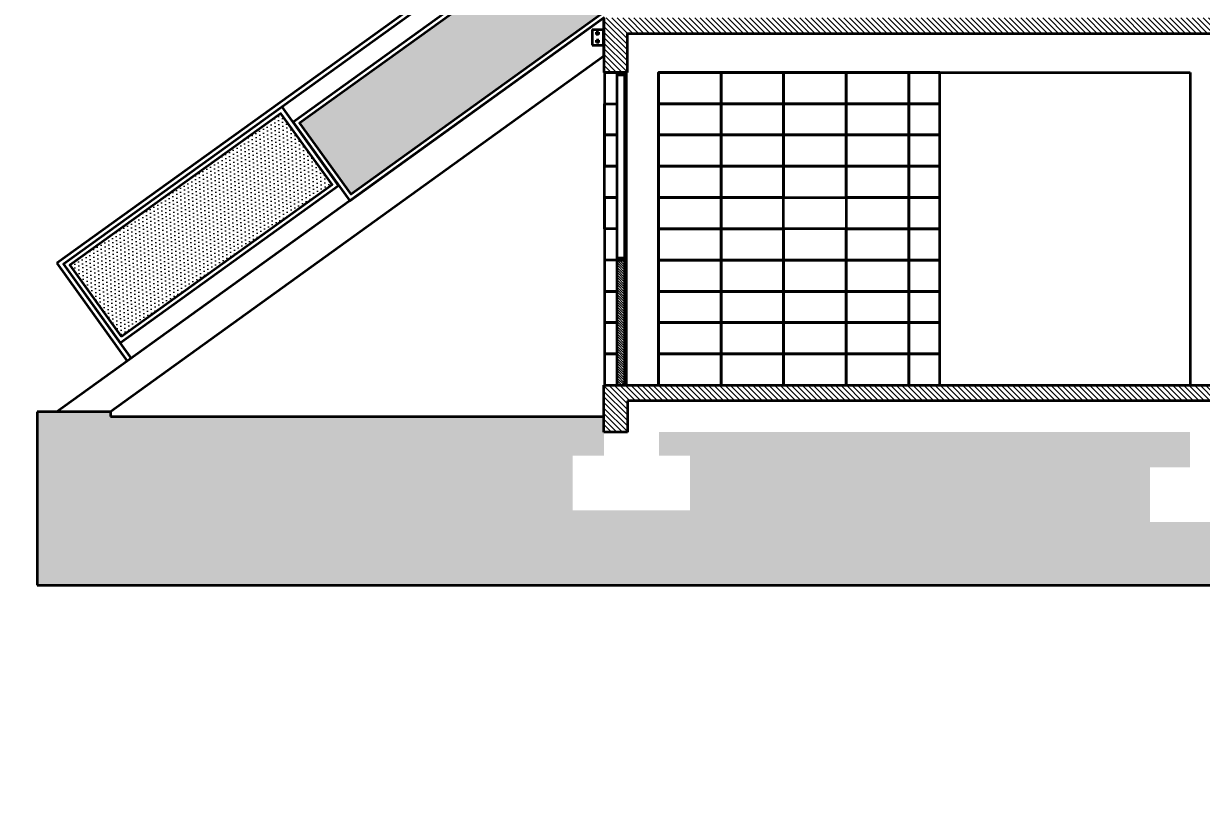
# Model space of a CAD drawing. Header units: metres. Extents: x -63 to 10476, y -9 to 13.
# Drawn here: x -21.76 to -14.23, y 2.49 to 7.41 of the extents above; entities that cross this region are included whole.
import ezdxf

# ---------------------------------------------------------------- set-up
doc = ezdxf.new("R2010")
doc.units = ezdxf.units.M
doc.header["$LTSCALE"] = 5
doc.header["$MEASUREMENT"] = 0
for name, color, linetype, lineweight in [('A-ANNO-NOTE', 7, 'Continuous', 35), ('A-ELEV-MBE1', 7, 'Continuous', 35), ('A-SECT-MCUT', 7, 'Continuous', 35), ('A-SECT-PATT', 8, 'Continuous', 18)]:
    doc.layers.add(name, color=color, linetype=linetype, lineweight=lineweight)

msp = doc.modelspace()

# ---------------------------------------------------------------- hatches: boundary and pattern name
at = {"layer": 'A-SECT-PATT'}
h = msp.add_hatch(dxfattribs=at)
h.set_pattern_fill('DOTS', color=256, scale=0.4, angle=362.91694, style=0)
h.set_pattern_definition([(2.91694, (-32.031474, 1.858333), (0.011211598, 0.025603712), [0, -0.025])])
h.paths.add_polyline_path([(-18.0554, 8.1692), (-18.0439, 8.1533), (-18.0439, 8.0472), (-18.0439, 7.8472), (-18.0439, 7.6472), (-18.0439, 7.4875), (-19.6681, 6.3186), (-19.9952, 6.7731)])
h = msp.add_hatch(dxfattribs=at)
h.set_pattern_fill('ANSI31', color=256, scale=0.2, angle=90, style=0)
h.set_pattern_definition([(135, (-32.031474, 1.858333), (-0.01767767, -0.01767767), [])])
h.paths.add_polyline_path([(-11.9986, 7.4472), (-11.9986, 7.0979), (-12.1486, 7.0979), (-12.1486, 7.3472), (-17.8986, 7.3472), (-17.8986, 7.0979), (-18.0486, 7.0979), (-18.0486, 7.4472)])
h = msp.add_hatch(dxfattribs=at)
h.set_pattern_fill('DOTS', color=256, scale=0.4, angle=362.91694, style=0)
h.set_pattern_definition([(272.916943, (-105.190088, 51.994994), (0.025603712, -0.011211598), [0, -0.025])])
h.paths.add_polyline_path([(-20.1146, 6.8363), (-19.7875, 6.3818), (-21.1377, 5.4101), (-21.4648, 5.8646)])
h = msp.add_hatch(dxfattribs=at)
h.set_pattern_fill('ANSI31', color=256, scale=0.0035, angle=90, style=0)
h.set_pattern_definition([(135, (-20.382014, -6.267465), (-0.007857724, -0.007857724), [])])
h.paths.add_polyline_path([(-17.9639, 5.8979), (-17.9139, 5.8979), (-17.9139, 5.0979), (-17.9639, 5.0979)])
h = msp.add_hatch(dxfattribs=at)
h.set_pattern_fill('ANSI31', color=256, scale=0.2, angle=90, style=0)
h.set_pattern_definition([(135, (-32.031474, 1.858333), (-0.01767767, -0.01767767), [])])
h.paths.add_polyline_path([(-11.9986, 5.0979), (-11.9986, 4.7979), (-12.1486, 4.7979), (-12.1486, 4.9979), (-17.8986, 4.9979), (-17.8986, 4.7979), (-18.0486, 4.7979), (-18.0486, 5.0979)])
h = msp.add_hatch(dxfattribs=at)
h.set_pattern_fill('DOTS', color=256, angle=90, style=0)
h.set_pattern_definition([(360, (-27.229185, -8.525035), (0.03125, 0.0625), [0, -0.0625])])
h.paths.add_polyline_path([(-21.6739, 4.9272), (-21.2063, 4.9272), (-21.2063, 4.8979), (-18.0486, 4.8979), (-18.0486, 4.7979), (-18.0486, 4.6479), (-18.2477, 4.6479), (-18.2477, 4.2979), (-17.4977, 4.2979), (-17.4977, 4.6479), (-17.6969, 4.6479), (-17.6969, 4.7979), (-14.2986, 4.7979), (-14.2986, 4.5729), (-14.3443, 4.5729), (-14.5536, 4.5729), (-14.5536, 4.2229), (-13.8036, 4.2229), (-13.8036, 4.5729), (-14.0028, 4.5729), (-14.0486, 4.5729), (-14.0486, 4.7979), (-12.3502, 4.7979), (-12.3502, 4.6479), (-12.5494, 4.6479), (-12.5494, 4.2979), (-11.7994, 4.2979), (-11.7994, 4.6479), (-11.9986, 4.6479), (-11.9986, 4.7979), (-11.9986, 4.8979), (-8.8586, 4.8979), (-8.8586, 3.8188), (-21.6739, 3.8188)])
h.paths.add_polyline_path([(-17.869, 3.8514), (-18.0873, 3.8514), (-18.0873, 3.7364), (-17.869, 3.7364)], flags=9)
h.paths.add_polyline_path([(-14.1029, 3.8407), (-14.3139, 3.8407), (-14.3139, 3.7258), (-14.1029, 3.7258)], flags=9)
h.paths.add_polyline_path([(-11.9863, 3.8417), (-12.2046, 3.8417), (-12.2046, 3.7267), (-11.9863, 3.7267)], flags=9)

# ---------------------------------------------------------------- linework, layer by layer
at = {"layer": 'A-ANNO-NOTE'}
msp.add_line((-17.8986, 7.0979), (-18.0486, 7.0979), dxfattribs=at)
at = {"layer": 'A-ELEV-MBE1'}
for p, q in [((-18.0486, 8.3972), (-21.5486, 5.8782)), ((-18.0486, 8.3602), (-21.5067, 5.8714)), ((-18.0486, 7.4472), (-21.5486, 4.9272)), ((-18.0486, 7.2008), (-18.0486, 7.4472)), ((-18.1236, 7.3732), (-18.1236, 7.2732)), ((-18.1236, 7.3732), (-18.0486, 7.3732)), ((-18.1036, 7.3482), (-18.0736, 7.3482)), ((-18.0886, 7.3332), (-18.0886, 7.3632)), ((-18.0886, 7.3132), (-18.0886, 7.2832)), ((-18.0536, 7.3732), (-18.0536, 7.2732)), ((-18.1236, 7.2732), (-18.0486, 7.2732)), ((-18.1036, 7.2982), (-18.0736, 7.2982)), ((-18.0486, 7.2008), (-21.2063, 4.9272)), ((-17.8986, 7.0979), (-18.0486, 7.0979)), ((-17.9039, 7.0979), (-18.0439, 7.0979)), ((-18.0439, 7.0979), (-18.0439, 6.8979)), ((-17.9639, 7.0979), (-17.9139, 7.0979)), ((-17.9639, 5.0979), (-17.9639, 7.0979)), ((-17.9139, 5.0979), (-17.9139, 7.0979)), ((-17.9039, 6.0979), (-17.9039, 7.0979)), ((-17.9039, 6.8979), (-17.9039, 7.0979)), ((-17.6986, 5.0979), (-17.6986, 7.0979)), ((-17.9639, 7.0829), (-17.9139, 7.0829)), ((-18.0439, 6.8979), (-17.9639, 6.8979)), ((-18.0439, 6.8979), (-18.0439, 6.6979)), ((-18.0439, 6.6979), (-18.0439, 6.8979)), ((-18.0439, 6.8979), (-17.9639, 6.8979)), ((-17.9139, 6.8979), (-17.9039, 6.8979)), ((-18.0439, 6.6979), (-18.0439, 6.4979)), ((-17.9639, 6.6979), (-18.0439, 6.6979)), ((-18.0439, 6.4979), (-18.0439, 6.6979)), ((-18.0439, 6.6979), (-17.9639, 6.6979)), ((-17.9639, 6.4979), (-18.0439, 6.4979)), ((-18.0439, 6.2979), (-18.0439, 6.4979)), ((-18.0439, 6.4979), (-17.9639, 6.4979)), ((-18.0439, 6.0979), (-18.0439, 6.2979)), ((-18.0439, 6.2979), (-17.9639, 6.2979)), ((-18.0439, 6.2979), (-18.0439, 6.0979)), ((-17.9639, 6.2979), (-18.0439, 6.2979)), ((-18.0439, 6.0979), (-18.0439, 5.8979)), ((-17.9639, 6.0979), (-18.0439, 6.0979)), ((-17.9039, 5.8979), (-17.9039, 6.0979)), ((-21.5486, 5.8782), (-21.0977, 5.2518)), ((-17.9639, 5.8979), (-18.0439, 5.8979)), ((-18.0439, 5.8979), (-18.0439, 5.6979)), ((-17.9639, 5.9129), (-17.9139, 5.9129)), ((-17.9639, 5.8979), (-17.9139, 5.8979)), ((-21.5067, 5.8714), (-21.0733, 5.2693)), ((-18.0439, 5.6979), (-17.9639, 5.6979)), ((-17.9639, 5.6979), (-18.0439, 5.6979)), ((-18.0439, 5.6979), (-18.0439, 5.4979)), ((-18.0439, 5.4979), (-17.9639, 5.4979)), ((-17.9639, 5.4979), (-18.0439, 5.4979)), ((-18.0439, 5.4979), (-18.0439, 5.2979)), ((-18.0439, 5.2979), (-17.9639, 5.2979)), ((-17.9639, 5.2979), (-18.0439, 5.2979)), ((-18.0439, 5.2979), (-18.0439, 5.0979)), ((-17.9039, 5.2979), (-17.9139, 5.2979)), ((-17.9039, 5.0979), (-17.9039, 5.2979)), ((-18.0439, 5.0979), (-17.9039, 5.0979)), ((-21.6739, 4.9272), (-21.6739, 3.8188)), ((-21.2063, 4.9272), (-21.6739, 4.9272)), ((-21.2063, 4.9272), (-21.2063, 4.8979)), ((-21.2063, 4.8979), (-18.0486, 4.8979)), ((-21.6739, 3.8188), (-8.8586, 3.8188))]:
    msp.add_line(p, q, dxfattribs=at)
for points in [[(-18.0439, 8.2047), (-18.0486, 8.2111), (-20.0371, 6.7799), (-19.6749, 6.2767), (-18.0439, 7.4505)], [(-18.0439, 8.1533), (-18.0554, 8.1692), (-19.9952, 6.7731), (-19.6681, 6.3186), (-18.0439, 7.4875)], [(-17.6986, 7.0979), (-14.2986, 7.0979)], [(-14.2986, 7.0979), (-14.2986, 5.0979), (-14.0486, 5.0979), (-14.0486, 7.0979)], [(-17.9139, 6.8979), (-17.9039, 6.8979)], [(-17.9139, 6.6979), (-17.9039, 6.6979)], [(-17.9139, 6.4979), (-17.9039, 6.4979)], [(-17.9139, 6.2979), (-17.9039, 6.2979)], [(-17.9039, 6.0979), (-17.9139, 6.0979)], [(-17.9139, 5.6979), (-17.9039, 5.6979), (-17.9039, 5.8979), (-17.9139, 5.8979)], [(-17.9139, 5.4979), (-17.9039, 5.4979), (-17.9039, 5.6979), (-17.9139, 5.6979)], [(-17.9139, 5.2979), (-17.9039, 5.2979), (-17.9039, 5.4979), (-17.9139, 5.4979)]]:
    msp.add_lwpolyline(points, dxfattribs=at)
for points in [[(-17.2986, 7.0979), (-17.6986, 7.0979), (-17.6986, 6.8979), (-17.2986, 6.8979)], [(-16.8986, 7.0979), (-17.2986, 7.0979), (-17.2986, 6.8979), (-16.8986, 6.8979)], [(-16.4986, 7.0979), (-16.8986, 7.0979), (-16.8986, 6.8979), (-16.4986, 6.8979)], [(-16.0986, 7.0979), (-16.4986, 7.0979), (-16.4986, 6.8979), (-16.0986, 6.8979)], [(-15.8986, 7.0979), (-16.0986, 7.0979), (-16.0986, 6.8979), (-15.8986, 6.8979)], [(-21.1445, 5.3682), (-19.7456, 6.375), (-20.1078, 6.8782), (-21.5067, 5.8714)], [(-17.2986, 6.8979), (-17.6986, 6.8979), (-17.6986, 6.6979), (-17.2986, 6.6979)], [(-16.8986, 6.8979), (-17.2986, 6.8979), (-17.2986, 6.6979), (-16.8986, 6.6979)], [(-16.4986, 6.8979), (-16.8986, 6.8979), (-16.8986, 6.6979), (-16.4986, 6.6979)], [(-16.0986, 6.8979), (-16.4986, 6.8979), (-16.4986, 6.6979), (-16.0986, 6.6979)], [(-15.8986, 6.8979), (-16.0986, 6.8979), (-16.0986, 6.6979), (-15.8986, 6.6979)], [(-21.1377, 5.4101), (-19.7875, 6.3818), (-20.1146, 6.8363), (-21.4648, 5.8646)], [(-17.2986, 6.6979), (-17.6986, 6.6979), (-17.6986, 6.4979), (-17.2986, 6.4979)], [(-16.8986, 6.6979), (-17.2986, 6.6979), (-17.2986, 6.4979), (-16.8986, 6.4979)], [(-16.4986, 6.6979), (-16.8986, 6.6979), (-16.8986, 6.4979), (-16.4986, 6.4979)], [(-16.0986, 6.6979), (-16.4986, 6.6979), (-16.4986, 6.4979), (-16.0986, 6.4979)], [(-15.8986, 6.6979), (-16.0986, 6.6979), (-16.0986, 6.4979), (-15.8986, 6.4979)], [(-17.2986, 6.4979), (-17.6986, 6.4979), (-17.6986, 6.2979), (-17.2986, 6.2979)], [(-16.8986, 6.4979), (-17.2986, 6.4979), (-17.2986, 6.2979), (-16.8986, 6.2979)], [(-16.4986, 6.4979), (-16.8986, 6.4979), (-16.8986, 6.2979), (-16.4986, 6.2979)], [(-16.0986, 6.4979), (-16.4986, 6.4979), (-16.4986, 6.2979), (-16.0986, 6.2979)], [(-15.8986, 6.4979), (-16.0986, 6.4979), (-16.0986, 6.2979), (-15.8986, 6.2979)], [(-17.2986, 6.2979), (-17.6986, 6.2979), (-17.6986, 6.0979), (-17.2986, 6.0979)], [(-16.8986, 6.2979), (-17.2986, 6.2979), (-17.2986, 6.0979), (-16.8986, 6.0979)], [(-16.0986, 6.2979), (-16.4986, 6.2979), (-16.4986, 6.0979), (-16.0986, 6.0979)], [(-15.8986, 6.2979), (-16.0986, 6.2979), (-16.0986, 6.0979), (-15.8986, 6.0979)], [(-17.2986, 6.0979), (-17.6986, 6.0979), (-17.6986, 5.8979), (-17.2986, 5.8979)], [(-16.8986, 6.0979), (-17.2986, 6.0979), (-17.2986, 5.8979), (-16.8986, 5.8979)], [(-16.4986, 6.0979), (-16.8986, 6.0979), (-16.8986, 5.8979), (-16.4986, 5.8979)], [(-16.0986, 6.0979), (-16.4986, 6.0979), (-16.4986, 5.8979), (-16.0986, 5.8979)], [(-15.8986, 6.0979), (-16.0986, 6.0979), (-16.0986, 5.8979), (-15.8986, 5.8979)], [(-17.2986, 5.8979), (-17.6986, 5.8979), (-17.6986, 5.6979), (-17.2986, 5.6979)], [(-16.8986, 5.8979), (-17.2986, 5.8979), (-17.2986, 5.6979), (-16.8986, 5.6979)], [(-16.4986, 5.8979), (-16.8986, 5.8979), (-16.8986, 5.6979), (-16.4986, 5.6979)], [(-16.0986, 5.8979), (-16.4986, 5.8979), (-16.4986, 5.6979), (-16.0986, 5.6979)], [(-15.8986, 5.8979), (-16.0986, 5.8979), (-16.0986, 5.6979), (-15.8986, 5.6979)], [(-17.2986, 5.6979), (-17.6986, 5.6979), (-17.6986, 5.4979), (-17.2986, 5.4979)], [(-16.8986, 5.6979), (-17.2986, 5.6979), (-17.2986, 5.4979), (-16.8986, 5.4979)], [(-16.4986, 5.6979), (-16.8986, 5.6979), (-16.8986, 5.4979), (-16.4986, 5.4979)], [(-16.0986, 5.6979), (-16.4986, 5.6979), (-16.4986, 5.4979), (-16.0986, 5.4979)], [(-15.8986, 5.6979), (-16.0986, 5.6979), (-16.0986, 5.4979), (-15.8986, 5.4979)], [(-17.2986, 5.4979), (-17.6986, 5.4979), (-17.6986, 5.2979), (-17.2986, 5.2979)], [(-16.8986, 5.4979), (-17.2986, 5.4979), (-17.2986, 5.2979), (-16.8986, 5.2979)], [(-16.4986, 5.4979), (-16.8986, 5.4979), (-16.8986, 5.2979), (-16.4986, 5.2979)], [(-16.0986, 5.4979), (-16.4986, 5.4979), (-16.4986, 5.2979), (-16.0986, 5.2979)], [(-15.8986, 5.4979), (-16.0986, 5.4979), (-16.0986, 5.2979), (-15.8986, 5.2979)], [(-17.2986, 5.2979), (-17.6986, 5.2979), (-17.6986, 5.0979), (-17.2986, 5.0979)], [(-16.8986, 5.2979), (-17.2986, 5.2979), (-17.2986, 5.0979), (-16.8986, 5.0979)], [(-16.4986, 5.2979), (-16.8986, 5.2979), (-16.8986, 5.0979), (-16.4986, 5.0979)], [(-16.0986, 5.2979), (-16.4986, 5.2979), (-16.4986, 5.0979), (-16.0986, 5.0979)], [(-15.8986, 5.2979), (-16.0986, 5.2979), (-16.0986, 5.0979), (-15.8986, 5.0979)]]:
    msp.add_lwpolyline(points, close=True, dxfattribs=at)
for centre in [(-18.0886, 7.3482), (-18.0886, 7.2982)]:
    msp.add_circle(centre, 0.005, dxfattribs=at)
at = {"layer": 'A-SECT-MCUT'}
for p, q in [((-18.0486, 7.4472), (-18.0486, 7.0979)), ((-17.8986, 7.3472), (-12.1486, 7.3472)), ((-17.8986, 7.0979), (-17.8986, 7.3472)), ((-18.0486, 7.0979), (-17.8986, 7.0979)), ((-18.0486, 4.7979), (-18.0486, 5.0979)), ((-17.8986, 4.9979), (-17.8986, 4.7979)), ((-17.8986, 4.7979), (-18.0486, 4.7979))]:
    msp.add_line(p, q, dxfattribs=at)
for points in [[(-18.0486, 5.0979), (-11.9986, 5.0979)], [(-12.1486, 4.9979), (-17.8986, 4.9979)]]:
    msp.add_lwpolyline(points, dxfattribs=at)

doc.saveas('drawing.dxf')
